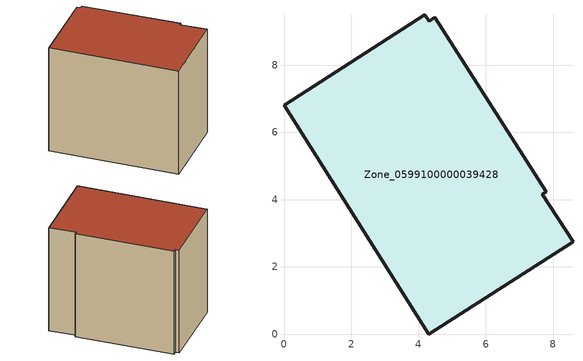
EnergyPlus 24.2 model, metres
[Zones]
Zone_0599100000039428
 floor ground (C_G): 4.32,9.31 4.49,9.41 7.8,4.24 7.67,4.16 8.59,2.75 4.3,0 0,6.81 4.18,9.49 z0
 wall outside (C_F): 4.3,0 8.59,2.75 7.67,4.16 7.8,4.24 4.49,9.41 4.32,9.31 4.18,9.49 0,6.81 4.3,0 z0:7
 roof outside (C_R): 4.49,9.41 4.32,9.31 4.18,9.49 0,6.81 4.3,0 8.59,2.75 7.67,4.16 7.8,4.24 z7
[BUILDING]
Pand.0599100000039428: North Axis=0; Terrain=City; Loads Convergence Tolerance Value=0.04; Temperature Convergence Tolerance Value=0.4; Solar Distribution=FullExterior; Maximum Number of Warmup Days=25; Minimum Number of Warmup Days=1
[Site:Location]
Rotterdam.The.Hague.AP_ZH_NLD Design_Conditions: Latitude=51.96; Longitude=4.45; Time Zone=1; Elevation=-4.5
[SITE:GROUNDTEMPERATURE:BUILDINGSURFACE]
18, 18, 18, 18, 18, 18, 18, 18, 18, 18, 18, 18
[MATERIAL] Thermal Absorptance=0.9; Solar Absorptance=0.7; Visible Absorptance=0.7
Name | Roughness | Thickness | Conductivity | Density | Specific Heat
G.TC.1946 | MediumSmooth | 0.15 | 1 | 540 | 1210
F.TC.1946 | Rough | 0.3 | 0.857143 | 1920 | 840
R.TC.1946 | MediumRough | 0.2 | 0.909091 | 1500 | 1000
[CONSTRUCTION]
C_G: G.TC.1946
C_F: F.TC.1946
C_R: R.TC.1946
[ZONE]
Zone_0599100000039428: Type=1; Multiplier=1; Ceiling Height=Autocalculate; Volume=Autocalculate; Floor Area=autocalculate; Part of Total Floor Area=Yes
[ZONEINFILTRATION:DESIGNFLOWRATE]
Infil_Zone_0599100000039428: Zone or ZoneList or Space or SpaceList=Zone_0599100000039428; Schedule=AlwaysOn; Design Flow Rate Calculation Method=Flow/Area; Flow Rate per Floor Area=0.003; Constant Term Coefficient=1; Temperature Term Coefficient=0; Velocity Term Coefficient=0; Velocity Squared Term Coefficient=0
[HVACTEMPLATE:ZONE:IDEALLOADSAIRSYSTEM]
Zone_0599100000039428: Maximum Heating Supply Air Temperature=50; Minimum Cooling Supply Air Temperature=13; Maximum Heating Supply Air Humidity Ratio=0.0156; Minimum Cooling Supply Air Humidity Ratio=0.0077; Heating Limit=NoLimit; Cooling Limit=NoLimit; Dehumidification Control Type=ConstantSensibleHeatRatio; Cooling Sensible Heat Ratio=0.7; Dehumidification Setpoint=60; Humidification Control Type=None; Humidification Setpoint=30; Outdoor Air Method=None; Outdoor Air Flow Rate per Person=0.00944; Outdoor Air Flow Rate per Zone Floor Area=0; Outdoor Air Flow Rate per Zone=0; Demand Controlled Ventilation Type=None; Outdoor Air Economizer Type=NoEconomizer; Heat Recovery Type=None; Sensible Heat Recovery Effectiveness=0.7; Latent Heat Recovery Effectiveness=0.65
[ZONECONTROL:THERMOSTAT]
ThermostatControl_Zone_0599100000039428: Zone or ZoneList=Zone_0599100000039428; Control Type Schedule=DualSetpointControlType; Control 1=Thermostat_Zone_0599100000039428; Temperature Difference Between Cutout And Setpoint=0
[THERMOSTATSETPOINT:DUALSETPOINT]
Thermostat_Zone_0599100000039428: Heating Setpoint Temperature Schedule=HeatingSetpoint_Zone_0599100000039428; Cooling Setpoint Temperature Schedule=CoolingSetpoint_Zone_0599100000039428
[SCHEDULE:COMPACT]
HeatingSetpoint_Zone_0599100000039428: Through: 12/31, For: AllDays, Until: 24:00, 21
CoolingSetpoint_Zone_0599100000039428: Through: 12/31, For: AllDays, Until: 24:00, 24
DualSetpointControlType: Through: 12/31, For: AllDays, Until: 24:00, 4
AlwaysOn: Through: 12/31, For: AllDays, Until: 24:00, 1
